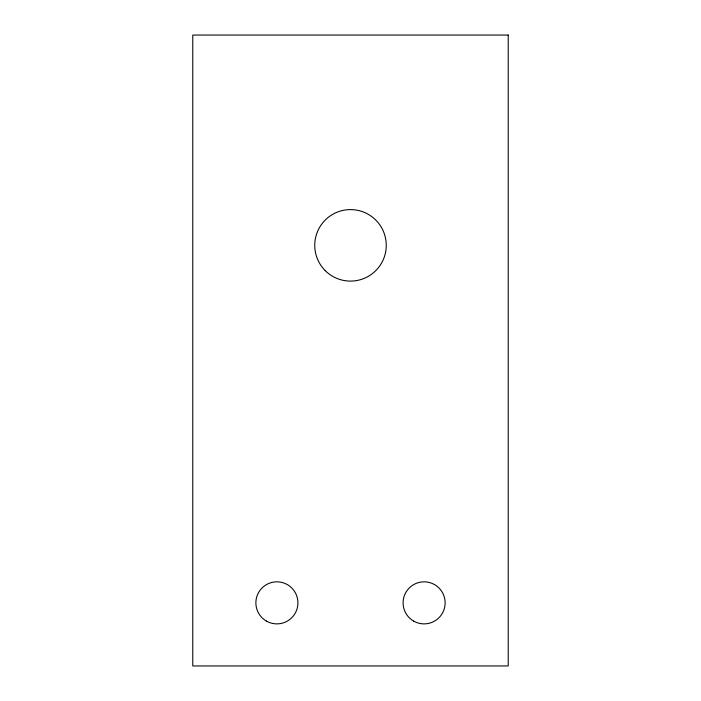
<?xml version="1.0" encoding="UTF-8"?>
<svg xmlns="http://www.w3.org/2000/svg" width="701" height="701" viewBox="0 0 701 701"><rect width="100%" height="100%" fill="white"/><g stroke="black" fill="none" stroke-linecap="round" stroke-linejoin="round"><path stroke-width="1.05" d="M508.225 35.05L192.775 35.05L192.775 665.95L508.225 665.95L508.225 35.05M325.22 270.63A35.751 35.751 0 0 0 385.033 254.603A35.751 35.751 0 0 0 341.247 210.817A35.751 35.751 0 0 0 325.22 270.63M266.38 621.068A21.03 21.03 0 0 0 297.925 602.86A21.03 21.03 0 0 0 266.38 584.652A21.03 21.03 0 0 0 266.38 621.068M413.59 621.068A21.03 21.03 0 0 0 445.135 602.86A21.03 21.03 0 0 0 413.59 584.652A21.03 21.03 0 0 0 413.59 621.068"/></g></svg>
